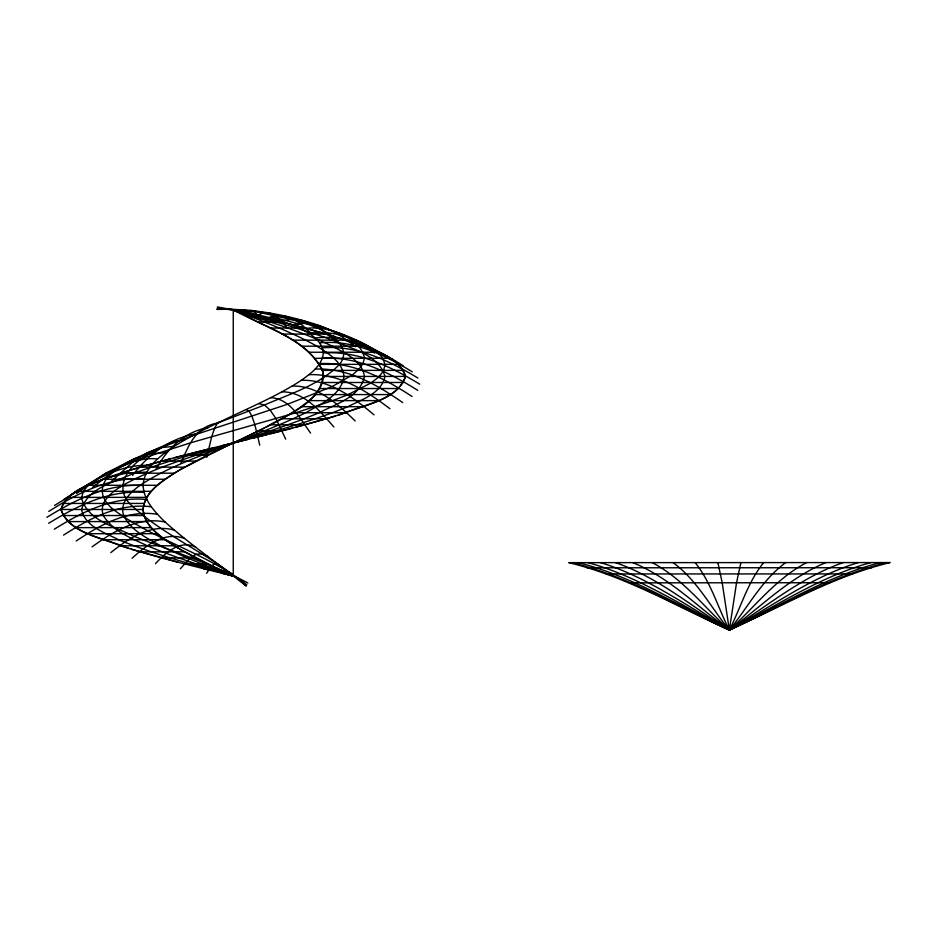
<?xml version="1.0" encoding="UTF-8"?>
<svg xmlns="http://www.w3.org/2000/svg" width="937" height="937" viewBox="0 0 937 937"><rect width="100%" height="100%" fill="white"/><g stroke="black" fill="none" stroke-linecap="round" stroke-linejoin="round"><path stroke-width="1.41" d="M178.393 548.309C164.045 538.986 144.708 528.55 143.127 509.494C144.708 490.438 164.045 480.002 178.393 470.69M246.923 316.343C273.581 331.358 309.842 341.466 322.832 371.802C324.343 402.184 287.237 414.131 265.921 427.249M128.404 548.309C107.275 538.974 69.221 534.605 61.022 509.494C69.221 484.394 107.275 480.025 128.404 470.69M338.105 337.613C359.222 346.948 397.276 351.316 405.487 376.428C397.276 401.528 359.222 405.897 338.105 415.243M246.009 585.965C219.34 564.308 190.75 544.994 165.135 522.038C154.992 512.117 143.783 500.569 143.138 485.53C144.064 467.352 160.543 455.651 174.259 446.317C193.034 434.452 213.203 425.023 233.254 415.559C256.328 404.585 279.894 394.325 301.339 380.305C310.674 373.465 322.269 365.582 323.359 352.98C321.649 337.461 304.677 330.726 292.274 325.092C268.263 315.628 242.624 311.576 217.361 306.961M237.061 311.681L233.254 309.889C276.93 320.852 320.981 330.89 363.415 346.186C378.349 353.436 400.708 358.145 405.487 376.428C397.944 399.642 365.5 403.847 346.034 412.713C300.894 427.038 254.641 437.485 208.74 449.01C173.228 457.982 137.563 466.743 103.082 479.252C88.16 486.514 65.801 491.222 61.022 509.494C68.565 532.72 100.997 536.913 120.463 545.791C157.58 557.597 195.47 566.674 233.254 576.032C210.04 564.952 186.358 554.423 165.135 539.724C155.202 532.228 143.829 522.916 143.138 509.47C144.556 492.159 161.223 481.981 174.259 473.185C197.203 459.235 221.893 448.495 246.068 436.911C267.818 426.3 290.224 416.133 309.046 400.638C317.608 393.306 325.982 382.319 322.445 370.396C304.865 337.285 264.058 326.99 233.254 309.889L233.254 576.032L222.256 573.327M206.761 457.303L211.668 436.771L214.585 428.256L217.501 423.055L220.429 421.615M740.874 562.61L736.552 582.732L729.337 630.039C676.409 606.356 625.635 576.267 568.771 562.645L890.15 562.563C833.204 576.185 782.36 606.333 729.337 630.039C677.486 606.38 627.825 576.302 571.992 562.645M180.806 463.346C188.735 445.216 195.61 426.768 217.501 423.055C233.137 417.024 248.82 411.109 264.421 405.007C290.329 393.727 319.212 385.13 339.452 364.458C352.956 348.142 330.691 332.963 316.893 327.868C285.492 314.399 251.151 308.987 217.115 309.222M206.585 573.268L211.75 565.796L214.655 563.98L217.571 564.109L220.476 566.089M155.917 469.378C166.868 448.999 184.378 431.805 207.873 427.717M763.632 562.598C747.597 582.404 740.827 607.68 729.337 630.039C679.688 606.403 632.334 576.384 578.574 562.645M180.326 568.806L190.469 557.433L196.255 554.235L202.041 553.849L207.827 556.426M132.597 475.41C147.999 454.714 170.042 438.106 195.833 433.866M155.448 563.687C165.392 552.912 180.08 539.255 195.81 547.255M111.327 481.431L133.921 461.098L147.343 452.712L196.301 434.335L287.741 404.198L332.389 386.442L352.581 374.8L359.129 369.061L363.111 363.369L364.458 357.723C359.749 337.859 335.434 332.67 319.166 325.49C286.312 314.481 251.83 308.32 217.103 309.444M785.686 562.598C761.676 580.132 747.878 607.492 729.337 630.039C682.85 606.473 638.788 576.524 588.014 562.633M132.094 558.241C146.008 545.521 164.49 531.01 184.519 538.482M92.529 487.451L118.612 467.212L134.108 458.896L173.427 441.432L184.554 440.062M110.847 552.607C128.474 538.447 150.412 523.42 174.223 530.084M76.576 493.448L105.647 473.349L134.108 458.896L149.615 453.895L160.777 447.64L174.259 446.317M92.084 546.845C113.072 531.63 138.032 516.275 165.135 522.038M63.821 499.444L105.647 473.349L133.921 461.098L190.516 442.838L296.256 412.643L332.588 400.661L347.885 394.688L371.239 382.823L378.794 376.943L383.397 371.075L384.943 365.243C383.198 353.073 370.431 347.416 360.874 342.087C342.263 333.56 322.293 324.67 301.363 329.145M76.213 541.012C100.025 524.966 127.584 509.4 157.428 514.284M54.498 505.43C84.763 487.685 113.787 463.03 151.302 465.513M246.033 312.244L248.937 310.545L251.842 310.405C293.363 321.332 339.323 325.631 374.472 353.12M806.605 562.587C775.824 578.609 754.636 607.188 729.337 630.039C687.008 606.567 647.35 576.759 600.476 562.633M179.963 469.765L225.395 446.656M63.529 535.132C89.589 518.43 119.233 502.712 151.279 506.788M48.794 511.391C77.373 493.389 109.242 476.792 144.064 478.748M54.287 529.218C81.999 512.047 113.143 496.153 146.781 499.526M46.85 517.341C75.827 499.538 108.106 483.211 143.138 485.53M48.689 523.291C77.384 505.757 109.406 489.664 144.052 492.452M264.07 428.174L241.102 439.266M227.363 445.731L239.146 440.191M825.954 562.587C789.13 577.66 760.973 606.918 729.337 630.039C692.01 606.719 657.68 577.122 615.504 562.633M843.335 562.575C801.1 577.075 766.735 606.707 729.337 630.039C697.76 606.918 669.639 577.696 632.862 562.633M258.671 314.926C269.54 307.945 280.034 318.393 286.207 326.615M858.397 562.575C811.465 576.712 771.748 606.567 729.337 630.039C704.109 607.176 682.932 578.621 652.199 562.622M870.836 562.575C819.992 576.466 775.895 606.462 729.337 630.039C710.843 607.492 697.081 580.144 673.094 562.622M131.414 469.765L170.827 458.673M335.095 416.157L295.67 427.249M880.393 562.563C826.528 576.314 779.092 606.391 729.337 630.039C717.883 607.68 711.148 582.416 695.137 562.622M886.87 562.563C830.967 576.22 781.259 606.356 729.337 630.039L722.204 582.744L717.883 562.61M270.688 317.948C286.253 310.686 300.953 322.925 311.096 333.572M174.341 457.748L214.503 447.581M292.157 428.174L270.524 433.726M266.858 434.639L252.006 438.34M221.987 445.731L248.258 439.266M281.978 321.344C301.831 314.399 320.384 327.727 334.462 340.272M292.274 325.092C315.921 318.732 337.941 332.787 355.709 346.76M165.17 452.641L149.615 453.895C129.833 463.311 110.882 487.908 132.562 506.378C166.809 537.721 211.563 554.657 246.126 585.824M157.463 459.036C131.145 455.066 79.095 481.887 113.904 509.951C155.062 540.251 206.351 553.135 246.818 584.829M309.069 333.478C338.784 328.664 366.437 343.574 390.354 359.41M146.804 472.084L127.045 472.986L107.368 477.683L87.703 485.682L83.1 491.89L81.554 498.121C87.551 520.808 115.509 526.735 133.909 536.257C172.103 551.343 211.516 563.488 247.848 582.978M315.23 338.058C347.158 333.994 376.885 349.161 403.039 365.641M246.033 315.921L257.663 315.91M319.716 342.86C353.261 339.475 384.475 354.889 412.28 371.837M220.476 570.001L208.834 570.012M292.274 340.154L346.034 340.131M315.23 358.309L389.921 358.274M151.279 527.613L76.588 527.648M174.223 545.767L120.463 545.791M281.826 322L258.671 322M270.688 328.044L304.783 328.032M281.978 334.099L326.369 334.087M301.363 346.198L363.415 346.186M309.069 352.242L378.138 352.23M319.716 364.352L398.506 364.329M322.445 370.396L403.73 370.373M323.359 376.451L405.487 376.428M322.445 382.507L403.73 382.472M319.704 388.55L398.506 388.527M315.207 394.594L389.921 394.571M309.046 400.638L378.138 400.614M301.339 406.693L363.415 406.67M292.25 412.737L346.034 412.713M281.955 418.78L326.369 418.769M270.676 424.824L304.794 424.812M258.624 430.868L281.779 430.868M246.068 436.911L257.757 436.911M208.74 449.01L220.429 449.01M184.73 455.054L207.873 455.054M161.703 461.109L195.833 461.098M140.14 467.153L184.554 467.141M120.463 473.208L174.259 473.185M103.082 479.252L165.17 479.24M88.359 485.307L157.463 485.284M151.302 491.328L76.588 491.351M146.804 497.371L67.991 497.395M144.064 503.427L62.767 503.45M143.138 509.47L61.022 509.494M144.052 515.526L62.767 515.549M146.781 521.569L67.991 521.593M157.428 533.68L88.359 533.692M165.135 539.724L103.082 539.747M184.519 551.823L140.128 551.834M195.81 557.878L161.726 557.89M184.671 563.922L207.827 563.922M587.148 567.799L871.703 567.728M606.169 573.959L852.576 573.924M829.702 582.709L629.324 582.849M322.445 347.838C356.997 345.027 389.089 360.698 417.879 378.009M323.359 352.98C358.309 350.614 390.647 366.566 419.706 384.17M322.445 358.239C357.184 356.224 389.113 372.504 417.75 390.331M319.704 363.603C353.647 361.893 384.498 378.536 412.046 396.48M315.207 369.084C347.779 367.644 376.897 384.685 402.711 402.605M309.046 374.659C339.744 373.465 366.461 391.01 389.944 408.731M301.339 380.305C329.73 379.391 353.378 397.522 373.992 414.833M292.25 386.044C317.983 385.458 337.882 404.327 355.193 420.924M217.173 308.308L254.759 312.009L259.924 318.943M281.955 391.83C304.806 391.783 320.161 411.495 333.912 427.003M270.676 397.686C290.458 398.623 300.344 419.132 310.592 433.07M258.624 403.601L264.421 405.007L270.207 410.172L275.982 418.652L285.703 439.137M244.252 312.595L233.254 309.889C261.564 320.911 290.341 331.253 316.893 346.186C328.137 353.39 342.567 361.694 343.949 376.44C341.255 395.543 320.501 404.105 305.72 412.725C277.188 426.839 247.122 437.462 217.501 449.01C191.078 459.563 163.952 469.402 140.14 485.284C130.676 491.984 119.257 502.712 123.684 515.537C130.875 530.541 146.945 538.096 160.777 545.791C184.261 557.421 208.822 566.627 233.254 576.032C194.709 565.046 155.753 554.95 118.601 539.735C104.932 532.603 85.009 526.676 81.554 509.494C87.785 487.24 115.614 482.063 133.921 473.197C173.532 458.931 214.374 448.448 254.841 436.911C286.183 427.928 317.702 419.12 347.885 406.67C361.565 399.537 381.488 393.61 384.943 376.428C378.735 354.174 350.895 349.009 332.6 340.131C300.027 328.36 266.576 319.259 233.254 309.889C266.67 320.887 300.543 331.089 332.412 346.186C344.863 353.296 362.15 360.429 364.458 376.428C360.136 397.194 335.669 404.046 319.154 412.725C285.071 426.932 249.617 437.474 214.585 449.01C183.465 459.528 151.677 469.144 122.888 485.296C112.756 491.515 98.151 501.717 103.386 515.537C112.791 531.466 131.485 538.131 147.332 545.791C175.371 557.503 204.383 566.639 233.254 576.032L229.448 574.24M255.602 315.406L263.156 317.28M203.341 568.642L207.112 569.579M288.631 323.757L292.157 324.67M177.878 562.165L131.403 549.234M295.659 325.596L335.095 336.688M215.651 567.705L217.607 568.642M213.706 566.78L179.963 549.234M246.068 409.551L248.996 410.992L251.912 416.18L254.841 424.684L259.748 445.204M231.521 573.444A115.286 3.268 25.1 0 1 224.868 570.317M239.076 310.897A115.286 6.43 25 0 1 252.065 317.057M224.786 572.94A192.097 4.064 13.8 0 1 212.547 569.919M210.356 567.939A177.854 8.105 13.6 0 1 190.258 562.903M270.254 316.577A177.854 12.743 13.2 0 1 300.882 324.483M245.658 312.431A192.788 5.072 13.7 0 1 258.225 315.535"/></g></svg>
